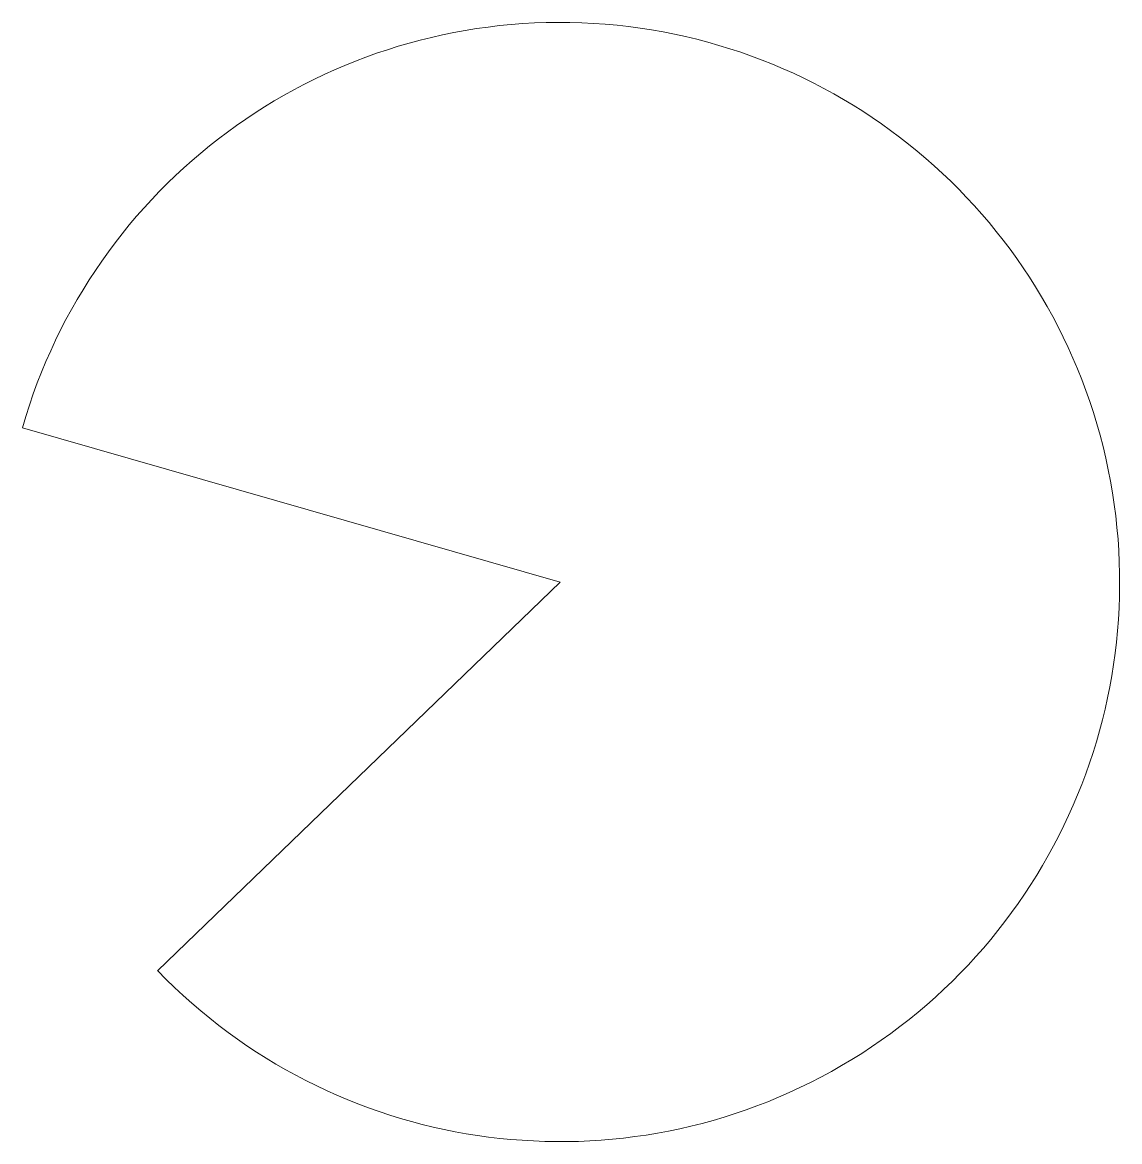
# Model space of a CAD drawing. Header units: millimetres. Extents: x -8.7 to 9, y -9 to 9.
import ezdxf

# ---------------------------------------------------------------- set-up
doc = ezdxf.new("R2010")
doc.units = ezdxf.units.MM

msp = doc.modelspace()

# ---------------------------------------------------------------- linework, layer by layer
at = {"color": 7, "linetype": 'Continuous', "lineweight": 15}
for p, q in [((-8.651, 2.481), (0, 0)), ((0, 0), (-6.475, -6.251))]:
    msp.add_line(p, q, dxfattribs=at)
msp.add_arc((0, 0), 9, 223.9952, 163.9952, dxfattribs=at)

doc.saveas('drawing.dxf')
